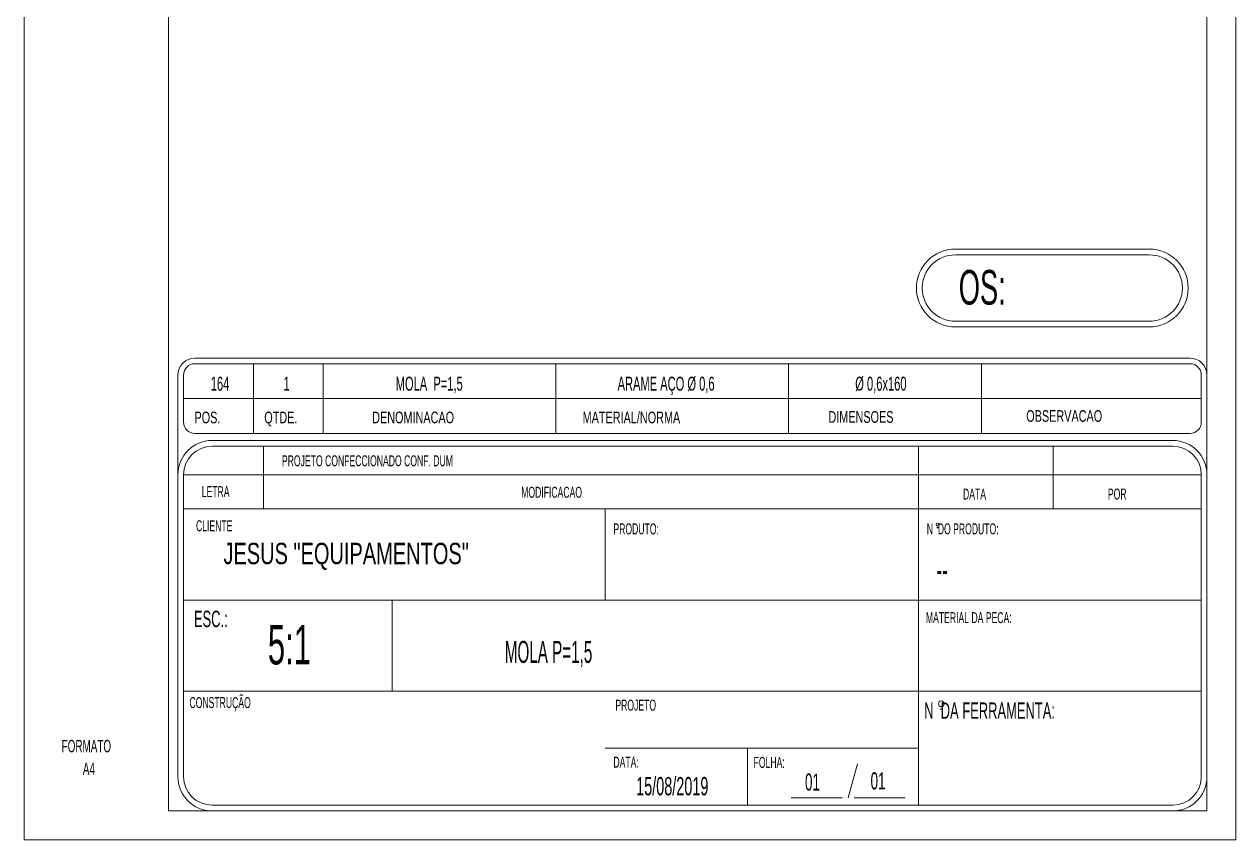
# Model space of a CAD drawing. Header units: millimetres. Extents: x 0 to 42, y 0.1 to 59.5.
# Drawn here: x 0 to 42, y 0.07 to 28.33 of the extents above; entities that cross this region are included whole.
import ezdxf

# ---------------------------------------------------------------- set-up
doc = ezdxf.new("R2010")
doc.units = ezdxf.units.MM
doc.header["$LTSCALE"] = 0.2
doc.layers.add('COTAS', color=7, linetype='Continuous')
doc.styles.add('SLDTEXTSTYLE0', font='TXT', dxfattribs={"width": 0.595745})
doc.styles.add('SLDTEXTSTYLE1', font='TXT', dxfattribs={"width": 0.589474})
doc.styles.add('SLDTEXTSTYLE2', font='TXT', dxfattribs={"width": 0.515789})
doc.styles.add('SLDTEXTSTYLE3', font='TXT', dxfattribs={"width": 0.7})
doc.styles.add('SLDTEXTSTYLE4', font='TXT', dxfattribs={"width": 0.695035})

# ---------------------------------------------------------------- blocks, each defined once
blk = doc.blocks.new('SW_NOTE_0')
at = {"color": 0, "linetype": 'Continuous', "lineweight": 18, "insert": (0, 0.555), "char_height": 0.4303, "attachment_point": 1, "style": 'SLDTEXTSTYLE0'}
blk.add_mtext('FORMATO', dxfattribs=at)
blk = doc.blocks.new('SW_NOTE_0_1')
at = {"color": 0, "linetype": 'Continuous', "lineweight": 18, "insert": (0, 0.555), "char_height": 0.4303, "attachment_point": 1, "style": 'SLDTEXTSTYLE0'}
blk.add_mtext('A4', dxfattribs=at)
blk = doc.blocks.new('Bloco2')
at = {"color": 7, "linetype": 'Continuous', "lineweight": 18}
for p, q in [((0.008, 59.412), (0.008, 0.012)), ((42.008, 0.012), (42.008, 59.412)), ((5.008, 58.412), (5.008, 1.012)), ((41.008, 1.012), (41.008, 58.412)), ((5.008, 1.012), (41.008, 1.012)), ((0.008, 0.012), (42.008, 0.012))]:
    blk.add_line(p, q, dxfattribs=at)
for name, p in [('SW_NOTE_0', (1.305, 2.919)), ('SW_NOTE_0_1', (2.04, 2.132))]:
    blk.add_blockref(name, p, dxfattribs=at)

msp = doc.modelspace()

# ---------------------------------------------------------------- linework, layer by layer
at = {"color": 7, "linetype": 'Continuous', "lineweight": 18}
for p, q in [((39.001, 20.543), (32.282, 20.543)), ((39.001, 20.343), (32.282, 20.343)), ((32.282, 18.043), (39.001, 18.043)), ((32.282, 17.843), (39.001, 17.843)), ((40.414, 16.766), (5.918, 16.766)), ((40.414, 16.57), (5.918, 16.57)), ((7.945, 14.151), (7.945, 16.57)), ((10.364, 14.151), (10.364, 16.57)), ((18.428, 14.151), (18.428, 16.57)), ((26.492, 14.151), (26.492, 16.57)), ((33.192, 14.151), (33.192, 16.57)), ((5.33, 2.256), (5.33, 16.178)), ((5.33, 16.178), (5.33, 13.563)), ((5.526, 16.178), (5.526, 14.543)), ((40.806, 14.543), (40.806, 16.178)), ((41.002, 2.256), (41.002, 16.178)), ((5.526, 15.36), (40.806, 15.36)), ((5.918, 14.151), (40.414, 14.151)), ((6.515, 13.909), (39.817, 13.909)), ((6.515, 13.711), (39.817, 13.711)), ((8.292, 11.539), (8.292, 13.711)), ((31.005, 13.711), (31.005, 11.539)), ((35.669, 13.711), (35.669, 11.539)), ((5.527, 2.256), (5.527, 12.724)), ((5.527, 12.724), (40.804, 12.724)), ((40.804, 12.724), (40.804, 2.256)), ((5.527, 11.539), (40.804, 11.539)), ((20.142, 11.539), (20.142, 8.379)), ((31.005, 11.539), (31.005, 8.379)), ((31.639, 10.891), (31.691, 10.891)), ((31.639, 10.886), (31.691, 10.886)), ((5.527, 8.379), (40.804, 8.379)), ((12.754, 5.219), (12.754, 8.379)), ((31.005, 5.219), (31.005, 8.379)), ((5.527, 5.219), (40.804, 5.219)), ((31.005, 5.219), (31.005, 1.269)), ((31.737, 4.599), (31.841, 4.599)), ((20.142, 3.244), (31.005, 3.244)), ((25.08, 3.244), (25.08, 1.269)), ((28.887, 2.708), (28.569, 1.523)), ((39.817, 1.269), (6.515, 1.269)), ((28.372, 1.523), (26.594, 1.523)), ((28.767, 1.523), (30.544, 1.523)), ((39.817, 1.071), (6.515, 1.071)), ((40.888, 1.071), (41.002, 1.071)), ((41.002, 1.071), (41.002, 1.185))]:
    msp.add_line(p, q, dxfattribs=at)
for centre, radius in [((31.665, 10.998), 0.0494), ((31.665, 10.994), 0.0494), ((31.795, 4.784), 0.0988)]:
    msp.add_circle(centre, radius, dxfattribs=at)
for centre, radius, start, end in [((32.282, 19.193), 1.35, 90, 270), ((32.282, 19.193), 1.15, 90, 270), ((39.001, 19.193), 1.35, 270, 90), ((39.001, 19.193), 1.15, 270, 90), ((5.918, 16.178), 0.588, 90, 180), ((5.918, 16.178), 0.392, 90, 180), ((40.414, 16.178), 0.588, 0, 90), ((40.414, 16.178), 0.392, 0, 90), ((5.918, 14.543), 0.392, 180, 270), ((40.414, 14.543), 0.392, 270, 0), ((6.515, 12.724), 1.185, 90, 180), ((39.817, 12.724), 1.185, 0, 90), ((6.515, 12.724), 0.988, 90, 180), ((39.817, 12.724), 0.988, 0, 90), ((6.515, 2.256), 1.185, 180, 270), ((6.515, 2.256), 0.988, 180, 270), ((39.817, 2.256), 0.988, 270, 0), ((39.817, 2.256), 1.185, 270, 0)]:
    msp.add_arc(centre, radius, start, end, dxfattribs=at)

# ---------------------------------------------------------------- block references
at = {"layer": 'COTAS'}
msp.add_blockref('Bloco2', (-0.006, 0.059), dxfattribs=at)

# ---------------------------------------------------------------- texts
at = {"color": 7, "linetype": 'Continuous', "lineweight": 0}
for s, insert, char_height, attachment_point, style in [('OS:', (32.398, 19.818), 1.2, 1, 'SLDTEXTSTYLE1'), ('164', (6.789, 16.12), 0.4838, 2, 'SLDTEXTSTYLE0'), ('1', (9.096, 16.12), 0.484, 2, 'SLDTEXTSTYLE0'), ('MOLA  P=1,5', (14.041, 16.12), 0.48384, 2, 'SLDTEXTSTYLE0'), ('ARAME AÇO Ø 0,6', (22.253, 16.12), 0.48384, 2, 'SLDTEXTSTYLE0'), ('Ø 0,6x160', (29.699, 16.12), 0.4838, 2, 'SLDTEXTSTYLE0'), ('POS.', (5.903, 14.909), 0.4045, 1, 'SLDTEXTSTYLE4'), ('QTDE.', (8.323, 14.909), 0.4045, 1, 'SLDTEXTSTYLE4'), ('DENOMINACAO', (12.063, 14.909), 0.40447, 1, 'SLDTEXTSTYLE4'), ('MATERIAL/NORMA', (19.359, 14.909), 0.40447, 1, 'SLDTEXTSTYLE4'), ('DIMENSOES', (27.88, 14.927), 0.4045, 1, 'SLDTEXTSTYLE4'), ('OBSERVACAO', (34.738, 14.96), 0.4045, 1, 'SLDTEXTSTYLE4'), ('PROJETO CONFECCIONADO CONF. DUM', (8.935, 13.395), 0.37921, 1, 'SLDTEXTSTYLE1'), ('LETRA', (6.156, 12.327), 0.3792, 1, 'SLDTEXTSTYLE1'), ('MODIFICACAO', (17.23, 12.304), 0.37921, 1, 'SLDTEXTSTYLE1'), ('DATA', (32.546, 12.242), 0.3792, 1, 'SLDTEXTSTYLE1'), ('POR', (37.568, 12.242), 0.3792, 1, 'SLDTEXTSTYLE1'), ('CLIENTE', (5.956, 11.143), 0.3792, 1, 'SLDTEXTSTYLE1'), ('PRODUTO:', (20.427, 11.035), 0.3792, 1, 'SLDTEXTSTYLE1'), ('N  DO PRODUTO:', (31.29, 11.035), 0.37921, 1, 'SLDTEXTSTYLE1'), ('JESUS "EQUIPAMENTOS"', (6.908, 10.362), 0.74083, 1, 'SLDTEXTSTYLE3'), ('--', (31.625, 9.856), 0.8532, 1, 'SLDTEXTSTYLE2'), ('ESC.:', (5.884, 8.01), 0.5688, 1, 'SLDTEXTSTYLE1'), ('MATERIAL DA PECA:', (31.26, 7.959), 0.37921, 1, 'SLDTEXTSTYLE1'), ('5:1', (8.447, 7.513), 1.3652, 1, 'SLDTEXTSTYLE1'), ('MOLA P=1,5', (16.661, 6.965), 0.7645, 1, 'SLDTEXTSTYLE2'), ('CONSTRUÇÃO', (5.73, 5.015), 0.3792, 1, 'SLDTEXTSTYLE1'), ('PROJETO', (20.494, 4.925), 0.3792, 1, 'SLDTEXTSTYLE1'), ('N  DA FERRAMENTA:', (31.2, 4.831), 0.56881, 1, 'SLDTEXTSTYLE1'), ('DATA:', (20.427, 2.949), 0.3792, 1, 'SLDTEXTSTYLE1'), ('FOLHA:', (25.286, 2.942), 0.3792, 1, 'SLDTEXTSTYLE1'), ('15/08/2019', (21.215, 2.246), 0.635, 1, 'SLDTEXTSTYLE1'), ('01', (27.067, 2.367), 0.5925, 1, 'SLDTEXTSTYLE1'), ('01', (29.341, 2.408), 0.5925, 1, 'SLDTEXTSTYLE1')]:
    msp.add_mtext(s, dxfattribs=dict(at, insert=insert, char_height=char_height, attachment_point=attachment_point, style=style))

doc.saveas('drawing.dxf')
